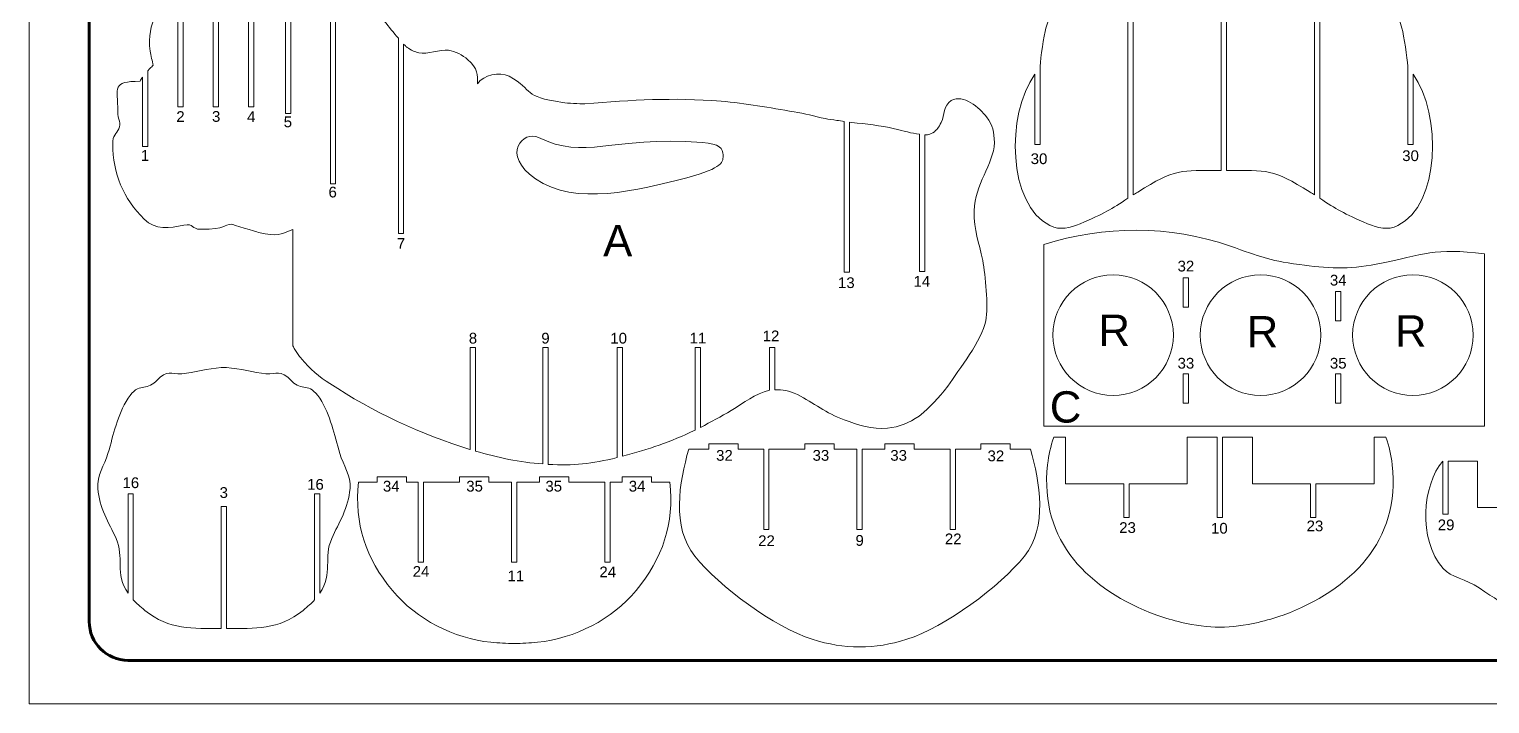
# Model space of a CAD drawing. Header units: millimetres. Extents: x -717 to 729, y -471 to 474.
# Drawn here: x -717 to 113, y -471 to -88 of the extents above; entities that cross this region are included whole.
import ezdxf
from ezdxf.lldxf.tags import DXFTag

# ---------------------------------------------------------------- set-up
doc = ezdxf.new("R2010")
doc.units = ezdxf.units.MM
doc.header["$MEASUREMENT"] = 0
doc.layers.add('Livello 1', color=7, linetype='Continuous')
doc.styles.add('0', font='arial.ttf', dxfattribs={"height": 1})
tags = doc.linetypes.add('New Line1', pattern=[0.2, 0.1, -0.1]).pattern_tags.tags
tags[6:7] = [DXFTag(74, 4), DXFTag(75, 0), DXFTag(340, '0'), DXFTag(46, 1.0), DXFTag(50, 0.0), DXFTag(44, 0.0), DXFTag(45, 0.0)]
tags[4:5] = [DXFTag(74, 4), DXFTag(75, 0), DXFTag(340, '0'), DXFTag(46, 1.0), DXFTag(50, 0.0), DXFTag(44, 0.0), DXFTag(45, 0.0)]

msp = doc.modelspace()

# ---------------------------------------------------------------- linework, layer by layer
at = {"layer": 'Livello 1', "color": 7, "lineweight": 20}
msp.add_lwpolyline([(-716.7436, -470.9808), (729.3632, -470.9808), (729.3632, 473.8992), (-716.7436, 473.8992), (-716.7436, -470.9808)], close=True, dxfattribs=at)
at = {"layer": 'Livello 1', "color": 6, "linetype": 'New Line1', "lineweight": 158}
msp.add_open_spline([(-660.6305, 446.9134), (-660.6305, 446.9134), (409.583, 446.9134), (409.583, 446.9134), (409.583, 446.9134), (421.683, 446.9134), (431.583, 437.0134), (431.583, 424.9133), (431.583, 424.9133), (431.583, 424.9133), (431.583, -424.32), (431.583, -424.32), (431.583, -424.32), (431.583, -436.4199), (421.683, -446.3199), (409.583, -446.3199), (409.583, -446.3199), (409.583, -446.3199), (-660.6305, -446.3199), (-660.6305, -446.3199), (-660.6305, -446.3199), (-672.7305, -446.3199), (-682.6305, -436.4199), (-682.6305, -424.32), (-682.6305, -424.32), (-682.6305, -424.32), (-682.6305, 424.9133), (-682.6305, 424.9133), (-682.6305, 424.9133), (-682.6305, 437.0134), (-672.7305, 446.9134), (-660.6305, 446.9134)], degree=3, knots=[0, 0, 0, 0, 0.111111111, 0.111111111, 0.111111111, 0.111111111, 0.222222222, 0.222222222, 0.222222222, 0.222222222, 0.333333333, 0.333333333, 0.333333333, 0.333333333, 0.444444444, 0.444444444, 0.444444444, 0.444444444, 0.555555556, 0.555555556, 0.555555556, 0.555555556, 0.666666667, 0.666666667, 0.666666667, 0.666666667, 0.777777778, 0.777777778, 0.777777778, 0.777777778, 1, 1, 1, 1], dxfattribs=at)
at = {"layer": 'Livello 1', "color": 5, "lineweight": 9}
for points, knots in [([(-39.3176, 1.8883), (-55.7354, 0.5217), (-79.3684, -12.8543), (-92.3177, -23.1723), (-92.3177, -23.1723), (-96.3932, -26.103), (-101.8873, -30.4217), (-105.716, -33.6705), (-105.716, -33.6705), (-122.2218, -47.6764), (-133.115, -66.4978), (-138.9184, -87.2527), (-138.9184, -87.2527), (-140.2164, -91.8951), (-141.8682, -104.0919), (-142.3178, -108.8592), (-142.3178, -108.8592), (-142.3178, -108.8592), (-142.3178, -153.4524), (-142.3178, -153.4524), (-142.3178, -153.4524), (-142.3178, -153.4524), (-145.3178, -153.4524), (-145.3178, -153.4524), (-145.3178, -153.4524), (-145.3178, -153.4524), (-145.3178, -113.5001), (-145.3178, -113.5001), (-145.3178, -113.5001), (-161.7247, -136.7076), (-160.6579, -187.7036), (-136.6826, -199.4552), (-136.6826, -199.4552), (-130.8792, -202.2997), (-125.2086, -200.7213), (-119.5064, -198.3602), (-119.5064, -198.3602), (-105.6484, -192.6221), (-101.7613, -190.0108), (-92.3177, -183.96), (-92.3177, -183.96), (-92.3177, -183.96), (-92.3177, -80.0991), (-92.3177, -80.0991), (-92.3177, -80.0991), (-92.3177, -80.0991), (-89.3177, -80.0991), (-89.3177, -80.0991), (-89.3177, -80.0991), (-89.3177, -80.0991), (-89.3177, -182.0447), (-89.3177, -182.0447), (-89.3177, -182.0447), (-88.5108, -181.5321), (-87.6643, -180.9966), (-86.77, -180.4346), (-86.77, -180.4346), (-65.3073, -166.9465), (-62.6869, -168.1522), (-39.3176, -168.0878), (-39.3176, -168.0878), (-39.3176, -168.0878), (-39.3176, -82.8462), (-39.3176, -82.8462), (-39.3176, -82.8462), (-39.3176, -82.8462), (-36.3176, -82.8462), (-36.3176, -82.8462), (-36.3176, -82.8462), (-36.3176, -82.8462), (-36.3176, -168.0878), (-36.3176, -168.0878), (-36.3176, -168.0878), (-12.9483, -168.1522), (-10.3279, -166.9465), (11.1348, -180.4346), (11.1348, -180.4346), (12.0291, -180.9966), (12.8756, -181.5321), (13.6825, -182.0447), (13.6825, -182.0447), (13.6825, -182.0447), (13.6825, -80.0991), (13.6825, -80.0991), (13.6825, -80.0991), (13.6825, -80.0991), (16.6825, -80.0991), (16.6825, -80.0991), (16.6825, -80.0991), (16.6825, -80.0991), (16.6825, -183.96), (16.6825, -183.96), (16.6825, -183.96), (26.1261, -190.0108), (30.0132, -192.6221), (43.8712, -198.3602), (43.8712, -198.3602), (49.5734, -200.7213), (55.244, -202.2997), (61.0474, -199.4552), (61.0474, -199.4552), (85.0227, -187.7036), (86.0895, -136.7076), (69.6826, -113.5001), (69.6826, -113.5001), (69.6826, -113.5001), (69.6826, -153.4524), (69.6826, -153.4524), (69.6826, -153.4524), (69.6826, -153.4524), (66.6826, -153.4524), (66.6826, -153.4524), (66.6826, -153.4524), (66.6826, -153.4524), (66.6826, -108.8592), (66.6826, -108.8592), (66.6826, -108.8592), (66.233, -104.0919), (64.5812, -91.8951), (63.2832, -87.2527), (63.2832, -87.2527), (57.4798, -66.4978), (46.5866, -47.6764), (30.0808, -33.6705), (30.0808, -33.6705), (26.2521, -30.4217), (20.758, -26.103), (16.6825, -23.1723), (16.6825, -23.1723), (3.7332, -12.8543), (-19.8998, 0.5217), (-36.3176, 1.8883), (-36.3176, 1.8883), (-36.3176, 1.8883), (-39.3176, 1.8883), (-39.3176, 1.8883)], [0, 0, 0, 0, 0.028571429, 0.028571429, 0.028571429, 0.028571429, 0.057142857, 0.057142857, 0.057142857, 0.057142857, 0.085714286, 0.085714286, 0.085714286, 0.085714286, 0.114285714, 0.114285714, 0.114285714, 0.114285714, 0.142857143, 0.142857143, 0.142857143, 0.142857143, 0.171428571, 0.171428571, 0.171428571, 0.171428571, 0.2, 0.2, 0.2, 0.2, 0.228571429, 0.228571429, 0.228571429, 0.228571429, 0.257142857, 0.257142857, 0.257142857, 0.257142857, 0.285714286, 0.285714286, 0.285714286, 0.285714286, 0.314285714, 0.314285714, 0.314285714, 0.314285714, 0.342857143, 0.342857143, 0.342857143, 0.342857143, 0.371428571, 0.371428571, 0.371428571, 0.371428571, 0.4, 0.4, 0.4, 0.4, 0.428571429, 0.428571429, 0.428571429, 0.428571429, 0.457142857, 0.457142857, 0.457142857, 0.457142857, 0.485714286, 0.485714286, 0.485714286, 0.485714286, 0.514285714, 0.514285714, 0.514285714, 0.514285714, 0.542857143, 0.542857143, 0.542857143, 0.542857143, 0.571428571, 0.571428571, 0.571428571, 0.571428571, 0.6, 0.6, 0.6, 0.6, 0.628571429, 0.628571429, 0.628571429, 0.628571429, 0.657142857, 0.657142857, 0.657142857, 0.657142857, 0.685714286, 0.685714286, 0.685714286, 0.685714286, 0.714285714, 0.714285714, 0.714285714, 0.714285714, 0.742857143, 0.742857143, 0.742857143, 0.742857143, 0.771428571, 0.771428571, 0.771428571, 0.771428571, 0.8, 0.8, 0.8, 0.8, 0.828571429, 0.828571429, 0.828571429, 0.828571429, 0.857142857, 0.857142857, 0.857142857, 0.857142857, 0.885714286, 0.885714286, 0.885714286, 0.885714286, 0.914285714, 0.914285714, 0.914285714, 0.914285714, 0.942857143, 0.942857143, 0.942857143, 0.942857143, 1, 1, 1, 1]), ([(-566.8634, -201.6984), (-566.8634, -201.6984), (-566.8633, -267.6725), (-566.8633, -267.6725), (-566.8633, -267.6725), (-566.5283, -269.1387), (-562.9958, -273.9035), (-561.8702, -275.2379), (-561.8702, -275.2379), (-557.5518, -280.3569), (-551.6654, -285.6662), (-545.8633, -289.1037), (-545.8633, -289.1037), (-521.9672, -304.9649), (-493.6661, -318.1707), (-466.2786, -326.5708), (-466.2786, -326.5708), (-466.2786, -326.5708), (-466.1789, -326.6003), (-466.1789, -326.6003), (-466.1789, -326.6003), (-466.1789, -326.6003), (-466.1789, -268.675), (-466.1789, -268.675), (-466.1789, -268.675), (-466.1789, -268.675), (-463.1789, -268.675), (-463.1789, -268.675), (-463.1789, -268.675), (-463.1789, -268.675), (-463.1789, -327.4786), (-463.1789, -327.4786), (-463.1789, -327.4786), (-450.5698, -331.116), (-438.0109, -334.0166), (-424.7971, -334.7949), (-424.7971, -334.7949), (-424.7971, -334.7949), (-424.7971, -268.675), (-424.7971, -268.675), (-424.7971, -268.675), (-424.7971, -268.675), (-421.7971, -268.675), (-421.7971, -268.675), (-421.7971, -268.675), (-421.7971, -268.675), (-421.7971, -335.0203), (-421.7971, -335.0203), (-421.7971, -335.0203), (-407.4482, -335.9719), (-397.2452, -334.7289), (-382.5696, -331.163), (-382.5696, -331.163), (-382.5696, -331.163), (-382.5696, -268.6751), (-382.5696, -268.6751), (-382.5696, -268.6751), (-382.5696, -268.6751), (-379.5696, -268.6751), (-379.5696, -268.6751), (-379.5696, -268.6751), (-379.5696, -268.6751), (-379.5696, -330.3617), (-379.5696, -330.3617), (-379.5696, -330.3617), (-364.7365, -326.3624), (-352.6035, -322.4846), (-338.2132, -315.5634), (-338.2132, -315.5634), (-338.2132, -315.5634), (-338.2132, -268.6751), (-338.2132, -268.6751), (-338.2132, -268.6751), (-338.2132, -268.6751), (-335.2132, -268.6751), (-335.2132, -268.6751), (-335.2132, -268.6751), (-335.2132, -268.6751), (-335.2132, -314.0191), (-335.2132, -314.0191), (-335.2132, -314.0191), (-329.2668, -310.9518), (-323.7273, -308.0293), (-317.7926, -304.3756), (-317.7926, -304.3756), (-310.3947, -299.821), (-304.5172, -295.2627), (-296.0197, -292.8542), (-296.0197, -292.8542), (-296.0197, -292.8542), (-296.0197, -268.6753), (-296.0197, -268.6753), (-296.0197, -268.6753), (-296.0197, -268.6753), (-293.0197, -268.6753), (-293.0197, -268.6753), (-293.0197, -268.6753), (-293.0197, -268.6753), (-293.0197, -292.7176), (-293.0197, -292.7176), (-293.0197, -292.7176), (-288.4615, -292.5992), (-285.0402, -293.0638), (-280.1994, -295.4449), (-280.1994, -295.4449), (-270.8529, -300.0424), (-263.8743, -306.049), (-253.6647, -309.6591), (-253.6647, -309.6591), (-245.9298, -312.6207), (-237.4458, -315.2936), (-229.0779, -314.487), (-229.0779, -314.487), (-221.883, -313.7934), (-216.8917, -311.5375), (-211.083, -307.6565), (-211.083, -307.6565), (-203.9383, -301.7676), (-200.5361, -298.0441), (-194.7351, -290.6401), (-194.7351, -290.6401), (-188.3317, -281.1594), (-175.1537, -264.4542), (-173.1985, -253.5405), (-173.1985, -253.5405), (-171.6303, -244.7865), (-173.2554, -227.895), (-174.8985, -219.3296), (-174.8985, -219.3296), (-177.016, -208.2912), (-179.8559, -202.6988), (-179.7334, -191.0252), (-179.7334, -191.0252), (-179.5758, -176.006), (-168.6615, -165.0164), (-168.2299, -152.2786), (-168.2299, -152.2786), (-168.4031, -146.1915), (-168.9624, -142.7292), (-172.7463, -137.739), (-172.7463, -137.739), (-176.6098, -132.6435), (-185.8356, -124.4287), (-192.7153, -128.4921), (-192.7153, -128.4921), (-197.3698, -131.2413), (-196.4456, -136.5723), (-198.4565, -140.8201), (-198.4565, -140.8201), (-199.8821, -143.8314), (-200.7737, -144.8085), (-203.2057, -146.8601), (-203.2057, -146.8601), (-204.6633, -147.4057), (-205.4442, -147.6983), (-206.2365, -147.8597), (-206.2365, -147.8597), (-206.7623, -147.8603), (-207.2751, -147.8507), (-207.7772, -147.832), (-207.7772, -147.832), (-207.7772, -147.832), (-207.7772, -225.4709), (-207.7772, -225.4709), (-207.7772, -225.4709), (-207.7772, -225.4709), (-210.7772, -225.4709), (-210.7772, -225.4709), (-210.7772, -225.4709), (-210.7772, -225.4709), (-210.7772, -147.6046), (-210.7772, -147.6046), (-210.7772, -147.6046), (-215.6291, -147.0488), (-219.6919, -145.6793), (-225.0027, -144.4564), (-225.0027, -144.4564), (-233.2618, -142.5546), (-241.1574, -141.8087), (-249.2159, -140.8476), (-249.2159, -140.8476), (-249.2159, -140.8476), (-250.5575, -140.6797), (-250.5575, -140.6797), (-250.5575, -140.6797), (-250.5575, -140.6797), (-250.5575, -225.9329), (-250.5575, -225.9329), (-250.5575, -225.9329), (-250.5575, -225.9329), (-253.5575, -225.9329), (-253.5575, -225.9329), (-253.5575, -225.9329), (-253.5575, -225.9329), (-253.5575, -140.2968), (-253.5575, -140.2968), (-253.5575, -140.2968), (-254.9963, -140.1076), (-256.4337, -139.9075), (-257.8706, -139.6834), (-257.8706, -139.6834), (-260.0662, -139.3408), (-262.2934, -139.0798), (-264.4758, -138.6719), (-264.4758, -138.6719), (-270.3163, -137.3266), (-276.2243, -135.8696), (-282.1202, -134.8281), (-282.1202, -134.8281), (-295.8806, -132.5618), (-309.6939, -129.9694), (-323.5988, -128.8282), (-323.5988, -128.8282), (-351.2628, -126.5577), (-373.9258, -128.2568), (-400.9161, -130.2186), (-400.9161, -130.2186), (-404.3892, -130.3064), (-410.287, -130.0269), (-413.7704, -129.5025), (-413.7704, -129.5025), (-436.76, -126.0417), (-429.3592, -123.0771), (-443.9875, -114.5046), (-443.9875, -114.5046), (-449.5267, -112.1311), (-458.5353, -113.7927), (-461.9264, -118.9032), (-461.9264, -118.9032), (-461.8937, -113.9581), (-461.7243, -110.185), (-467.5987, -105.1174), (-467.5987, -105.1174), (-470.37, -102.7266), (-474.6957, -100.334), (-478.4278, -99.9213), (-478.4278, -99.9213), (-483.482, -99.3624), (-490.394, -102.396), (-495.3974, -101.3552), (-495.3974, -101.3552), (-496.5075, -100.9868), (-497.6175, -100.6183), (-498.7276, -100.2499), (-498.7276, -100.2499), (-499.8077, -99.5899), (-500.8879, -98.93), (-501.968, -98.27), (-501.968, -98.27), (-502.1858, -98.1093), (-502.4075, -97.9349), (-502.6323, -97.7503), (-502.6323, -97.7503), (-503.0781, -97.3026), (-503.5193, -96.8468), (-503.9566, -96.3845), (-503.9566, -96.3845), (-503.9566, -96.3845), (-503.9566, -203.8483), (-503.9566, -203.8483), (-503.9566, -203.8483), (-503.9566, -203.8483), (-506.9566, -203.8483), (-506.9566, -203.8483), (-506.9566, -203.8483), (-506.9566, -203.8483), (-506.9566, -93.0561), (-506.9566, -93.0561), (-506.9566, -93.0561), (-512.4354, -86.7229), (-517.4551, -79.7119), (-523.205, -74.5849), (-523.205, -74.5849), (-527.7708, -70.5136), (-532.8221, -67.0253), (-538.0464, -63.8689), (-538.0464, -63.8689), (-539.0963, -63.2346), (-540.154, -62.6136), (-541.2145, -61.9973), (-541.2145, -61.9973), (-541.6811, -61.7266), (-542.1484, -61.4566), (-542.6158, -61.1866), (-542.6158, -61.1866), (-542.6158, -61.1866), (-542.6158, -175.7634), (-542.6158, -175.7634), (-542.6158, -175.7634), (-542.6158, -175.7634), (-545.6158, -175.7634), (-545.6158, -175.7634), (-545.6158, -175.7634), (-545.6158, -175.7634), (-545.6158, -59.4452), (-545.6158, -59.4452), (-545.6158, -59.4452), (-546.6983, -58.8105), (-547.7761, -58.1681), (-548.843, -57.5096), (-548.843, -57.5096), (-557.7951, -51.9838), (-560.815, -49.0906), (-566.8634, -48.8109), (-566.8634, -48.8109), (-567.2965, -48.767), (-567.7271, -48.7248), (-568.1557, -48.6844), (-568.1557, -48.6844), (-568.1557, -48.6844), (-568.1557, -135.7243), (-568.1557, -135.7243), (-568.1557, -135.7243), (-568.1557, -135.7243), (-571.1557, -135.7243), (-571.1557, -135.7243), (-571.1557, -135.7243), (-571.1557, -135.7243), (-571.1557, -48.4292), (-571.1557, -48.4292), (-571.1557, -48.4292), (-577.1818, -47.9777), (-582.9079, -47.9442), (-589.1723, -48.6448), (-589.1723, -48.6448), (-589.1723, -48.6448), (-589.1723, -132.0295), (-589.1723, -132.0295), (-589.1723, -132.0295), (-589.1723, -132.0295), (-592.1723, -132.0295), (-592.1723, -132.0295), (-592.1723, -132.0295), (-592.1723, -132.0295), (-592.1723, -49.0606), (-592.1723, -49.0606), (-592.1723, -49.0606), (-598.153, -50.031), (-603.5577, -51.2625), (-609.2486, -53.1925), (-609.2486, -53.1925), (-609.2486, -53.1925), (-609.2486, -132.0295), (-609.2486, -132.0295), (-609.2486, -132.0295), (-609.2486, -132.0295), (-612.2486, -132.0295), (-612.2486, -132.0295), (-612.2486, -132.0295), (-612.2486, -132.0295), (-612.2486, -54.2674), (-612.2486, -54.2674), (-612.2486, -54.2674), (-617.2515, -56.2315), (-624.648, -58.6791), (-629.3249, -61.6899), (-629.3249, -61.6899), (-629.3249, -61.6899), (-629.3249, -132.0295), (-629.3249, -132.0295), (-629.3249, -132.0295), (-629.3249, -132.0295), (-632.3249, -132.0295), (-632.3249, -132.0295), (-632.3249, -132.0295), (-632.3249, -132.0295), (-632.3249, -64.3036), (-632.3249, -64.3036), (-632.3249, -64.3036), (-642.5827, -75.5203), (-650.0497, -83.4663), (-648.0657, -100.3721), (-648.0657, -100.3721), (-647.5623, -102.8937), (-646.7779, -106.1304), (-646.2516, -108.3901), (-646.2516, -108.3901), (-646.5016, -108.7634), (-647.7463, -109.72), (-648.0657, -110.0973), (-648.0657, -110.0973), (-648.4513, -110.5368), (-648.9118, -111.0305), (-649.4012, -111.5598), (-649.4012, -111.5598), (-649.4012, -111.5598), (-649.4012, -154.5295), (-649.4012, -154.5295), (-649.4012, -154.5295), (-649.4012, -154.5295), (-652.4012, -154.5295), (-652.4012, -154.5295), (-652.4012, -154.5295), (-652.4012, -154.5295), (-652.4012, -115.1309), (-652.4012, -115.1309), (-652.4012, -115.1309), (-652.9674, -115.9479), (-653.4107, -116.7594), (-653.6132, -117.5177), (-653.6132, -117.5177), (-670.1097, -117.5177), (-666.4316, -120.8818), (-666.4316, -134.609), (-666.4316, -134.609), (-666.4316, -139.2672), (-664.134, -141.3474), (-665.7915, -144.4456), (-665.7915, -144.4456), (-667.4051, -147.4618), (-669.2801, -148.0768), (-669.2801, -153.1244), (-669.2801, -153.1244), (-669.2801, -169.7551), (-663.2472, -184.2222), (-651.4118, -195.7874), (-651.4118, -195.7874), (-644.9584, -202.094), (-636.8976, -201.0959), (-628.8033, -199.2038), (-628.8033, -199.2038), (-623.3134, -197.9208), (-624.4008, -201.5494), (-619.4309, -201.5494), (-619.4309, -201.5494), (-604.0602, -201.5494), (-606.6485, -198.7009), (-601.6274, -198.7009), (-601.6274, -198.7009), (-601.5982, -198.7009), (-587.7293, -202.9974), (-586.3498, -203.363), (-586.3498, -203.363), (-575.2338, -205.8989), (-574.5522, -204.4403), (-566.8634, -201.6984)], [0, 0, 0, 0, 0.009090909, 0.009090909, 0.009090909, 0.009090909, 0.018181818, 0.018181818, 0.018181818, 0.018181818, 0.027272727, 0.027272727, 0.027272727, 0.027272727, 0.036363636, 0.036363636, 0.036363636, 0.036363636, 0.045454545, 0.045454545, 0.045454545, 0.045454545, 0.054545455, 0.054545455, 0.054545455, 0.054545455, 0.063636364, 0.063636364, 0.063636364, 0.063636364, 0.072727273, 0.072727273, 0.072727273, 0.072727273, 0.081818182, 0.081818182, 0.081818182, 0.081818182, 0.090909091, 0.090909091, 0.090909091, 0.090909091, 0.1, 0.1, 0.1, 0.1, 0.109090909, 0.109090909, 0.109090909, 0.109090909, 0.118181818, 0.118181818, 0.118181818, 0.118181818, 0.127272727, 0.127272727, 0.127272727, 0.127272727, 0.136363636, 0.136363636, 0.136363636, 0.136363636, 0.145454545, 0.145454545, 0.145454545, 0.145454545, 0.154545455, 0.154545455, 0.154545455, 0.154545455, 0.163636364, 0.163636364, 0.163636364, 0.163636364, 0.172727273, 0.172727273, 0.172727273, 0.172727273, 0.181818182, 0.181818182, 0.181818182, 0.181818182, 0.190909091, 0.190909091, 0.190909091, 0.190909091, 0.2, 0.2, 0.2, 0.2, 0.209090909, 0.209090909, 0.209090909, 0.209090909, 0.218181818, 0.218181818, 0.218181818, 0.218181818, 0.227272727, 0.227272727, 0.227272727, 0.227272727, 0.236363636, 0.236363636, 0.236363636, 0.236363636, 0.245454545, 0.245454545, 0.245454545, 0.245454545, 0.254545455, 0.254545455, 0.254545455, 0.254545455, 0.263636364, 0.263636364, 0.263636364, 0.263636364, 0.272727273, 0.272727273, 0.272727273, 0.272727273, 0.281818182, 0.281818182, 0.281818182, 0.281818182, 0.290909091, 0.290909091, 0.290909091, 0.290909091, 0.3, 0.3, 0.3, 0.3, 0.309090909, 0.309090909, 0.309090909, 0.309090909, 0.318181818, 0.318181818, 0.318181818, 0.318181818, 0.327272727, 0.327272727, 0.327272727, 0.327272727, 0.336363636, 0.336363636, 0.336363636, 0.336363636, 0.345454545, 0.345454545, 0.345454545, 0.345454545, 0.354545455, 0.354545455, 0.354545455, 0.354545455, 0.363636364, 0.363636364, 0.363636364, 0.363636364, 0.372727273, 0.372727273, 0.372727273, 0.372727273, 0.381818182, 0.381818182, 0.381818182, 0.381818182, 0.390909091, 0.390909091, 0.390909091, 0.390909091, 0.4, 0.4, 0.4, 0.4, 0.409090909, 0.409090909, 0.409090909, 0.409090909, 0.418181818, 0.418181818, 0.418181818, 0.418181818, 0.427272727, 0.427272727, 0.427272727, 0.427272727, 0.436363636, 0.436363636, 0.436363636, 0.436363636, 0.445454545, 0.445454545, 0.445454545, 0.445454545, 0.454545455, 0.454545455, 0.454545455, 0.454545455, 0.463636364, 0.463636364, 0.463636364, 0.463636364, 0.472727273, 0.472727273, 0.472727273, 0.472727273, 0.481818182, 0.481818182, 0.481818182, 0.481818182, 0.490909091, 0.490909091, 0.490909091, 0.490909091, 0.5, 0.5, 0.5, 0.5, 0.509090909, 0.509090909, 0.509090909, 0.509090909, 0.518181818, 0.518181818, 0.518181818, 0.518181818, 0.527272727, 0.527272727, 0.527272727, 0.527272727, 0.536363636, 0.536363636, 0.536363636, 0.536363636, 0.545454545, 0.545454545, 0.545454545, 0.545454545, 0.554545455, 0.554545455, 0.554545455, 0.554545455, 0.563636364, 0.563636364, 0.563636364, 0.563636364, 0.572727273, 0.572727273, 0.572727273, 0.572727273, 0.581818182, 0.581818182, 0.581818182, 0.581818182, 0.590909091, 0.590909091, 0.590909091, 0.590909091, 0.6, 0.6, 0.6, 0.6, 0.609090909, 0.609090909, 0.609090909, 0.609090909, 0.618181818, 0.618181818, 0.618181818, 0.618181818, 0.627272727, 0.627272727, 0.627272727, 0.627272727, 0.636363636, 0.636363636, 0.636363636, 0.636363636, 0.645454545, 0.645454545, 0.645454545, 0.645454545, 0.654545455, 0.654545455, 0.654545455, 0.654545455, 0.663636364, 0.663636364, 0.663636364, 0.663636364, 0.672727273, 0.672727273, 0.672727273, 0.672727273, 0.681818182, 0.681818182, 0.681818182, 0.681818182, 0.690909091, 0.690909091, 0.690909091, 0.690909091, 0.7, 0.7, 0.7, 0.7, 0.709090909, 0.709090909, 0.709090909, 0.709090909, 0.718181818, 0.718181818, 0.718181818, 0.718181818, 0.727272727, 0.727272727, 0.727272727, 0.727272727, 0.736363636, 0.736363636, 0.736363636, 0.736363636, 0.745454545, 0.745454545, 0.745454545, 0.745454545, 0.754545455, 0.754545455, 0.754545455, 0.754545455, 0.763636364, 0.763636364, 0.763636364, 0.763636364, 0.772727273, 0.772727273, 0.772727273, 0.772727273, 0.781818182, 0.781818182, 0.781818182, 0.781818182, 0.790909091, 0.790909091, 0.790909091, 0.790909091, 0.8, 0.8, 0.8, 0.8, 0.809090909, 0.809090909, 0.809090909, 0.809090909, 0.818181818, 0.818181818, 0.818181818, 0.818181818, 0.827272727, 0.827272727, 0.827272727, 0.827272727, 0.836363636, 0.836363636, 0.836363636, 0.836363636, 0.845454545, 0.845454545, 0.845454545, 0.845454545, 0.854545455, 0.854545455, 0.854545455, 0.854545455, 0.863636364, 0.863636364, 0.863636364, 0.863636364, 0.872727273, 0.872727273, 0.872727273, 0.872727273, 0.881818182, 0.881818182, 0.881818182, 0.881818182, 0.890909091, 0.890909091, 0.890909091, 0.890909091, 0.9, 0.9, 0.9, 0.9, 0.909090909, 0.909090909, 0.909090909, 0.909090909, 0.918181818, 0.918181818, 0.918181818, 0.918181818, 0.927272727, 0.927272727, 0.927272727, 0.927272727, 0.936363636, 0.936363636, 0.936363636, 0.936363636, 0.945454545, 0.945454545, 0.945454545, 0.945454545, 0.954545455, 0.954545455, 0.954545455, 0.954545455, 0.963636364, 0.963636364, 0.963636364, 0.963636364, 0.972727273, 0.972727273, 0.972727273, 0.972727273, 0.981818182, 0.981818182, 0.981818182, 0.981818182, 1, 1, 1, 1]), ([(-427.2598, -149.3804), (-400.5239, -162.6628), (-387.6223, -148.4171), (-334.121, -152.2163), (-334.121, -152.2163), (-324.3643, -152.9091), (-322.4163, -155.911), (-322.3926, -159.3319), (-322.3926, -159.3319), (-322.3683, -162.8374), (-322.0087, -166.8296), (-342.956, -172.2403), (-342.956, -172.2403), (-371.3232, -179.5675), (-406.4974, -188.4992), (-428.9411, -172.9541), (-428.9411, -172.9541), (-449.1347, -158.9675), (-435.8212, -145.1272), (-427.2598, -149.3804)], [0, 0, 0, 0, 0.166666667, 0.166666667, 0.166666667, 0.166666667, 0.333333333, 0.333333333, 0.333333333, 0.333333333, 0.5, 0.5, 0.5, 0.5, 0.666666667, 0.666666667, 0.666666667, 0.666666667, 1, 1, 1, 1]), ([(110.2629, -313.257), (26.7971, -313.257), (-56.6683, -313.257), (-140.1342, -313.257), (-140.1342, -313.257), (-140.1342, -261.749), (-140.1342, -210.2406), (-140.1342, -210.2406), (-140.1342, -210.2406), (-106.2188, -199.1715), (-68.3527, -199.3211), (-34.5887, -210.943), (-34.5887, -210.943), (-15.9768, -217.3498), (-14.1032, -218.8568), (5.0614, -221.6127), (5.0614, -221.6127), (20.3332, -223.8088), (33.4449, -224.4293), (48.6319, -221.4043), (48.6319, -221.4043), (76.917, -215.77), (81.2854, -211.8419), (110.2629, -215.4684), (110.2629, -215.4684), (110.2629, -215.4684), (110.2629, -264.3627), (110.2629, -313.257)], [0, 0, 0, 0, 0.125, 0.125, 0.125, 0.125, 0.25, 0.25, 0.25, 0.25, 0.375, 0.375, 0.375, 0.375, 0.5, 0.5, 0.5, 0.5, 0.625, 0.625, 0.625, 0.625, 0.75, 0.75, 0.75, 0.75, 1, 1, 1, 1]), ([(-100.7786, -227.393), (-81.9145, -227.393), (-66.5285, -242.7787), (-66.5285, -261.6432), (-66.5285, -261.6432), (-66.5285, -280.5072), (-81.9145, -295.8933), (-100.7786, -295.8933), (-100.7786, -295.8933), (-119.6431, -295.8933), (-135.0288, -280.5072), (-135.0288, -261.6432), (-135.0288, -261.6432), (-135.0288, -242.7787), (-119.6431, -227.393), (-100.7786, -227.393)], [0, 0, 0, 0, 0.2, 0.2, 0.2, 0.2, 0.4, 0.4, 0.4, 0.4, 0.6, 0.6, 0.6, 0.6, 1, 1, 1, 1]), ([(-57.9768, -245.8108), (-58.9766, -245.8108), (-59.9767, -245.8108), (-60.9768, -245.8108), (-60.9768, -245.8108), (-60.9768, -240.2563), (-60.9768, -234.7015), (-60.9768, -229.1467), (-60.9768, -229.1467), (-59.9767, -229.1467), (-58.9766, -229.1467), (-57.9768, -229.1467), (-57.9768, -229.1467), (-57.9768, -234.7015), (-57.9768, -240.2563), (-57.9768, -245.8108)], [0, 0, 0, 0, 0.2, 0.2, 0.2, 0.2, 0.4, 0.4, 0.4, 0.4, 0.6, 0.6, 0.6, 0.6, 1, 1, 1, 1]), ([(-16.9978, -227.393), (1.8663, -227.393), (17.2524, -242.7787), (17.2524, -261.6432), (17.2524, -261.6432), (17.2524, -280.5072), (1.8663, -295.8933), (-16.9978, -295.8933), (-16.9978, -295.8933), (-35.8622, -295.8933), (-51.2479, -280.5072), (-51.2479, -261.6432), (-51.2479, -261.6432), (-51.2479, -242.7787), (-35.8622, -227.393), (-16.9978, -227.393)], [0, 0, 0, 0, 0.2, 0.2, 0.2, 0.2, 0.4, 0.4, 0.4, 0.4, 0.6, 0.6, 0.6, 0.6, 1, 1, 1, 1]), ([(69.5898, -227.393), (88.4538, -227.393), (103.8399, -242.7787), (103.8399, -261.6432), (103.8399, -261.6432), (103.8399, -280.5072), (88.4538, -295.8933), (69.5898, -295.8933), (69.5898, -295.8933), (50.7253, -295.8933), (35.3396, -280.5072), (35.3396, -261.6432), (35.3396, -261.6432), (35.3396, -242.7787), (50.7253, -227.393), (69.5898, -227.393)], [0, 0, 0, 0, 0.2, 0.2, 0.2, 0.2, 0.4, 0.4, 0.4, 0.4, 0.6, 0.6, 0.6, 0.6, 1, 1, 1, 1]), ([(28.6125, -253.4732), (27.6124, -253.4732), (26.6123, -253.4732), (25.6125, -253.4732), (25.6125, -253.4732), (25.6125, -247.9183), (25.6125, -242.3638), (25.6125, -236.809), (25.6125, -236.809), (26.6123, -236.809), (27.6124, -236.809), (28.6125, -236.809), (28.6125, -236.809), (28.6125, -242.3638), (28.6125, -247.9183), (28.6125, -253.4732)], [0, 0, 0, 0, 0.2, 0.2, 0.2, 0.2, 0.4, 0.4, 0.4, 0.4, 0.6, 0.6, 0.6, 0.6, 1, 1, 1, 1]), ([(-607.6018, -428.1686), (-623.9196, -428.1281), (-637.0105, -429.3305), (-651.0551, -417.9274), (-651.0551, -417.9274), (-653.7141, -415.8511), (-655.8626, -413.868), (-657.6019, -411.9597), (-657.6019, -411.9597), (-657.6019, -411.9597), (-657.6019, -351.7491), (-657.6019, -351.7491), (-657.6019, -351.7491), (-657.6019, -351.7491), (-660.6019, -351.7491), (-660.6019, -351.7491), (-660.6019, -351.7491), (-660.6019, -351.7491), (-660.6019, -408.1763), (-660.6019, -408.1763), (-660.6019, -408.1763), (-668.2665, -396.8486), (-662.5386, -387.9732), (-667.3742, -377.1981), (-667.3742, -377.1981), (-671.4823, -368.0443), (-676.927, -359.7499), (-677.777, -348.7465), (-677.777, -348.7465), (-678.347, -341.3679), (-674.0027, -335.5694), (-671.9808, -328.7949), (-671.9808, -328.7949), (-668.752, -317.9772), (-666.7888, -307.4102), (-660.6019, -297.4669), (-660.6019, -297.4669), (-654.334, -288.0296), (-650.3851, -293.6579), (-644.8237, -287.8935), (-644.8237, -287.8935), (-637.6175, -280.424), (-636.5902, -284.1993), (-630.0137, -283.5594), (-630.0137, -283.5594), (-623.0714, -282.884), (-615.2781, -280.4559), (-607.6018, -280.0992), (-607.6018, -280.0992), (-607.6018, -280.0992), (-604.6018, -280.0992), (-604.6018, -280.0992), (-604.6018, -280.0992), (-596.9255, -280.4559), (-589.1321, -282.884), (-582.1899, -283.5594), (-582.1899, -283.5594), (-575.6134, -284.1992), (-574.5862, -280.424), (-567.3799, -287.8935), (-567.3799, -287.8935), (-561.8186, -293.658), (-557.8696, -288.0296), (-551.6017, -297.4669), (-551.6017, -297.4669), (-545.4148, -307.4102), (-543.4515, -317.9772), (-540.2228, -328.7949), (-540.2228, -328.7949), (-538.2009, -335.5693), (-533.8566, -341.3679), (-534.4266, -348.7465), (-534.4266, -348.7465), (-535.2766, -359.7499), (-540.7213, -368.0443), (-544.8294, -377.1981), (-544.8294, -377.1981), (-549.6651, -387.9732), (-543.9374, -396.8487), (-551.6017, -408.1763), (-551.6017, -408.1763), (-551.6017, -408.1763), (-551.6017, -351.7491), (-551.6017, -351.7491), (-551.6017, -351.7491), (-551.6017, -351.7491), (-554.6017, -351.7491), (-554.6017, -351.7491), (-554.6017, -351.7491), (-554.6017, -351.7491), (-554.6017, -411.9597), (-554.6017, -411.9597), (-554.6017, -411.9597), (-556.3399, -413.8678), (-558.4895, -415.8511), (-561.1485, -417.9274), (-561.1485, -417.9274), (-575.1931, -429.3305), (-588.284, -428.1281), (-604.6018, -428.1686), (-604.6018, -428.1686), (-604.6018, -428.1686), (-604.6018, -358.9362), (-604.6018, -358.9362), (-604.6018, -358.9362), (-604.6018, -358.9362), (-607.6018, -358.9362), (-607.6018, -358.9362), (-607.6018, -358.9362), (-607.6018, -358.9362), (-607.6018, -428.1686), (-607.6018, -428.1686)], [0, 0, 0, 0, 0.034482759, 0.034482759, 0.034482759, 0.034482759, 0.068965517, 0.068965517, 0.068965517, 0.068965517, 0.103448276, 0.103448276, 0.103448276, 0.103448276, 0.137931034, 0.137931034, 0.137931034, 0.137931034, 0.172413793, 0.172413793, 0.172413793, 0.172413793, 0.206896552, 0.206896552, 0.206896552, 0.206896552, 0.24137931, 0.24137931, 0.24137931, 0.24137931, 0.275862069, 0.275862069, 0.275862069, 0.275862069, 0.310344828, 0.310344828, 0.310344828, 0.310344828, 0.344827586, 0.344827586, 0.344827586, 0.344827586, 0.379310345, 0.379310345, 0.379310345, 0.379310345, 0.413793103, 0.413793103, 0.413793103, 0.413793103, 0.448275862, 0.448275862, 0.448275862, 0.448275862, 0.482758621, 0.482758621, 0.482758621, 0.482758621, 0.517241379, 0.517241379, 0.517241379, 0.517241379, 0.551724138, 0.551724138, 0.551724138, 0.551724138, 0.586206897, 0.586206897, 0.586206897, 0.586206897, 0.620689655, 0.620689655, 0.620689655, 0.620689655, 0.655172414, 0.655172414, 0.655172414, 0.655172414, 0.689655172, 0.689655172, 0.689655172, 0.689655172, 0.724137931, 0.724137931, 0.724137931, 0.724137931, 0.75862069, 0.75862069, 0.75862069, 0.75862069, 0.793103448, 0.793103448, 0.793103448, 0.793103448, 0.827586207, 0.827586207, 0.827586207, 0.827586207, 0.862068966, 0.862068966, 0.862068966, 0.862068966, 0.896551724, 0.896551724, 0.896551724, 0.896551724, 0.931034483, 0.931034483, 0.931034483, 0.931034483, 1, 1, 1, 1]), ([(-57.9768, -300.3658), (-58.9766, -300.3658), (-59.9767, -300.3658), (-60.9768, -300.3658), (-60.9768, -300.3658), (-60.9768, -294.811), (-60.9768, -289.2565), (-60.9768, -283.7016), (-60.9768, -283.7016), (-59.9767, -283.7016), (-58.9766, -283.7016), (-57.9768, -283.7016), (-57.9768, -283.7016), (-57.9768, -289.2565), (-57.9768, -294.811), (-57.9768, -300.3658)], [0, 0, 0, 0, 0.2, 0.2, 0.2, 0.2, 0.4, 0.4, 0.4, 0.4, 0.6, 0.6, 0.6, 0.6, 1, 1, 1, 1]), ([(28.6125, -300.3658), (27.6124, -300.3658), (26.6123, -300.3658), (25.6125, -300.3658), (25.6125, -300.3658), (25.6125, -294.811), (25.6125, -289.2565), (25.6125, -283.7016), (25.6125, -283.7016), (26.6123, -283.7016), (27.6124, -283.7016), (28.6125, -283.7016), (28.6125, -283.7016), (28.6125, -289.2565), (28.6125, -294.811), (28.6125, -300.3658)], [0, 0, 0, 0, 0.2, 0.2, 0.2, 0.2, 0.4, 0.4, 0.4, 0.4, 0.6, 0.6, 0.6, 0.6, 1, 1, 1, 1]), ([(-330.4661, -326.4587), (-330.4661, -326.4587), (-341.9646, -326.4587), (-341.9646, -326.4587), (-341.9646, -326.4587), (-347.2329, -345.3404), (-351.9145, -370.505), (-338.4985, -387.2099), (-338.4985, -387.2099), (-324.7815, -404.2897), (-293.1884, -427.661), (-271.7096, -434.389), (-271.7096, -434.389), (-262.0297, -437.4211), (-254.264, -438.5276), (-244.8558, -438.6946), (-244.8558, -438.6946), (-235.4476, -438.5276), (-227.6819, -437.4211), (-218.002, -434.389), (-218.002, -434.389), (-196.5232, -427.661), (-164.9301, -404.2897), (-151.2131, -387.2099), (-151.2131, -387.2099), (-137.7971, -370.505), (-142.4787, -345.3404), (-147.747, -326.4587), (-147.747, -326.4587), (-147.747, -326.4587), (-159.2455, -326.4587), (-159.2455, -326.4587), (-159.2455, -326.4587), (-159.2455, -326.4587), (-159.2455, -323.4587), (-159.2455, -323.4587), (-159.2455, -323.4587), (-164.8003, -323.4587), (-170.3551, -323.4587), (-175.9096, -323.4587), (-175.9096, -323.4587), (-175.9096, -323.4587), (-175.9096, -326.4587), (-175.9096, -326.4587), (-175.9096, -326.4587), (-175.9096, -326.4587), (-190.3557, -326.4587), (-190.3557, -326.4587), (-190.3557, -326.4587), (-190.3557, -326.4587), (-190.3557, -371.9683), (-190.3557, -371.9683), (-190.3557, -371.9683), (-190.3557, -371.9683), (-193.3557, -371.9683), (-193.3557, -371.9683), (-193.3557, -371.9683), (-193.3557, -371.9683), (-193.3557, -326.4587), (-193.3557, -326.4587), (-193.3557, -326.4587), (-193.3557, -326.4587), (-213.8004, -326.4587), (-213.8004, -326.4587), (-213.8004, -326.4587), (-213.8004, -326.4587), (-213.8004, -323.4587), (-213.8004, -323.4587), (-213.8004, -323.4587), (-219.3553, -323.4587), (-224.9098, -323.4587), (-230.4646, -323.4587), (-230.4646, -323.4587), (-230.4646, -323.4587), (-230.4646, -326.4587), (-230.4646, -326.4587), (-230.4646, -326.4587), (-230.4646, -326.4587), (-243.3558, -326.4587), (-243.3558, -326.4587), (-243.3558, -326.4587), (-243.3558, -326.4587), (-243.3558, -371.9683), (-243.3558, -371.9683), (-243.3558, -371.9683), (-243.3558, -371.9683), (-246.3558, -371.9683), (-246.3558, -371.9683), (-246.3558, -371.9683), (-246.3558, -371.9683), (-246.3558, -326.4587), (-246.3558, -326.4587), (-246.3558, -326.4587), (-246.3558, -326.4587), (-259.247, -326.4587), (-259.247, -326.4587), (-259.247, -326.4587), (-259.247, -326.4587), (-259.247, -323.4587), (-259.247, -323.4587), (-259.247, -323.4587), (-264.8018, -323.4587), (-270.3563, -323.4587), (-275.9112, -323.4587), (-275.9112, -323.4587), (-275.9112, -323.4587), (-275.9112, -326.4587), (-275.9112, -326.4587), (-275.9112, -326.4587), (-275.9112, -326.4587), (-296.3559, -326.4587), (-296.3559, -326.4587), (-296.3559, -326.4587), (-296.3559, -326.4587), (-296.3559, -371.9683), (-296.3559, -371.9683), (-296.3559, -371.9683), (-296.3559, -371.9683), (-299.3559, -371.9683), (-299.3559, -371.9683), (-299.3559, -371.9683), (-299.3559, -371.9683), (-299.3559, -326.4587), (-299.3559, -326.4587), (-299.3559, -326.4587), (-299.3559, -326.4587), (-313.802, -326.4587), (-313.802, -326.4587), (-313.802, -326.4587), (-313.802, -326.4587), (-313.802, -323.4587), (-313.802, -323.4587), (-313.802, -323.4587), (-319.3565, -323.4587), (-324.9113, -323.4587), (-330.4661, -323.4587), (-330.4661, -323.4587), (-330.4661, -323.4587), (-330.4661, -326.4587), (-330.4661, -326.4587)], [0, 0, 0, 0, 0.027777778, 0.027777778, 0.027777778, 0.027777778, 0.055555556, 0.055555556, 0.055555556, 0.055555556, 0.083333333, 0.083333333, 0.083333333, 0.083333333, 0.111111111, 0.111111111, 0.111111111, 0.111111111, 0.138888889, 0.138888889, 0.138888889, 0.138888889, 0.166666667, 0.166666667, 0.166666667, 0.166666667, 0.194444444, 0.194444444, 0.194444444, 0.194444444, 0.222222222, 0.222222222, 0.222222222, 0.222222222, 0.25, 0.25, 0.25, 0.25, 0.277777778, 0.277777778, 0.277777778, 0.277777778, 0.305555556, 0.305555556, 0.305555556, 0.305555556, 0.333333333, 0.333333333, 0.333333333, 0.333333333, 0.361111111, 0.361111111, 0.361111111, 0.361111111, 0.388888889, 0.388888889, 0.388888889, 0.388888889, 0.416666667, 0.416666667, 0.416666667, 0.416666667, 0.444444444, 0.444444444, 0.444444444, 0.444444444, 0.472222222, 0.472222222, 0.472222222, 0.472222222, 0.5, 0.5, 0.5, 0.5, 0.527777778, 0.527777778, 0.527777778, 0.527777778, 0.555555556, 0.555555556, 0.555555556, 0.555555556, 0.583333333, 0.583333333, 0.583333333, 0.583333333, 0.611111111, 0.611111111, 0.611111111, 0.611111111, 0.638888889, 0.638888889, 0.638888889, 0.638888889, 0.666666667, 0.666666667, 0.666666667, 0.666666667, 0.694444444, 0.694444444, 0.694444444, 0.694444444, 0.722222222, 0.722222222, 0.722222222, 0.722222222, 0.75, 0.75, 0.75, 0.75, 0.777777778, 0.777777778, 0.777777778, 0.777777778, 0.805555556, 0.805555556, 0.805555556, 0.805555556, 0.833333333, 0.833333333, 0.833333333, 0.833333333, 0.861111111, 0.861111111, 0.861111111, 0.861111111, 0.888888889, 0.888888889, 0.888888889, 0.888888889, 0.916666667, 0.916666667, 0.916666667, 0.916666667, 0.944444444, 0.944444444, 0.944444444, 0.944444444, 1, 1, 1, 1]), ([(-40.1143, -427.4713), (-47.0115, -427.4489), (-54.0708, -426.57), (-61.9066, -424.8112), (-61.9066, -424.8112), (-66.6365, -423.5497), (-71.4219, -422.3874), (-76.0157, -420.67), (-76.0157, -420.67), (-114.6295, -406.2338), (-142.8203, -378.8407), (-138.0348, -335.2343), (-138.0348, -335.2343), (-137.3922, -329.378), (-136.3298, -325.1909), (-134.488, -319.6853), (-134.488, -319.6853), (-134.488, -319.6853), (-127.8774, -319.6853), (-127.8774, -319.6853), (-127.8774, -319.6853), (-127.8774, -319.6853), (-127.8774, -346.0763), (-127.8774, -346.0763), (-127.8774, -346.0763), (-127.8774, -346.0763), (-94.6144, -346.0763), (-94.6144, -346.0763), (-94.6144, -346.0763), (-94.6144, -346.0763), (-94.6144, -365.195), (-94.6144, -365.195), (-94.6144, -365.195), (-94.6144, -365.195), (-91.6144, -365.195), (-91.6144, -365.195), (-91.6144, -365.195), (-91.6144, -365.195), (-91.6144, -346.0763), (-91.6144, -346.0763), (-91.6144, -346.0763), (-91.6144, -346.0763), (-58.6465, -346.0763), (-58.6465, -346.0763), (-58.6465, -346.0763), (-58.6465, -346.0763), (-58.6465, -319.6853), (-58.6465, -319.6853), (-58.6465, -319.6853), (-58.6465, -319.6853), (-41.6143, -319.6853), (-41.6143, -319.6853), (-41.6143, -319.6853), (-41.6143, -319.6853), (-41.6143, -365.195), (-41.6143, -365.195), (-41.6143, -365.195), (-41.6143, -365.195), (-38.6143, -365.195), (-38.6143, -365.195), (-38.6143, -365.195), (-38.6143, -365.195), (-38.6143, -319.6853), (-38.6143, -319.6853), (-38.6143, -319.6853), (-38.6143, -319.6853), (-21.5821, -319.6853), (-21.5821, -319.6853), (-21.5821, -319.6853), (-21.5821, -319.6853), (-21.5821, -346.0763), (-21.5821, -346.0763), (-21.5821, -346.0763), (-21.5821, -346.0763), (11.3858, -346.0763), (11.3858, -346.0763), (11.3858, -346.0763), (11.3858, -346.0763), (11.3858, -365.195), (11.3858, -365.195), (11.3858, -365.195), (11.3858, -365.195), (14.3858, -365.195), (14.3858, -365.195), (14.3858, -365.195), (14.3858, -365.195), (14.3858, -346.0763), (14.3858, -346.0763), (14.3858, -346.0763), (14.3858, -346.0763), (47.6488, -346.0763), (47.6488, -346.0763), (47.6488, -346.0763), (47.6488, -346.0763), (47.6488, -319.6853), (47.6488, -319.6853), (47.6488, -319.6853), (47.6488, -319.6853), (54.2594, -319.6853), (54.2594, -319.6853), (54.2594, -319.6853), (56.1012, -325.1909), (57.1636, -329.378), (57.8062, -335.2343), (57.8062, -335.2343), (62.5917, -378.8407), (34.4009, -406.2338), (-4.2129, -420.67), (-4.2129, -420.67), (-8.8067, -422.3874), (-13.5921, -423.5497), (-18.322, -424.8112), (-18.322, -424.8112), (-26.1578, -426.57), (-33.2171, -427.4489), (-40.1143, -427.4713)], [0, 0, 0, 0, 0.033333333, 0.033333333, 0.033333333, 0.033333333, 0.066666667, 0.066666667, 0.066666667, 0.066666667, 0.1, 0.1, 0.1, 0.1, 0.133333333, 0.133333333, 0.133333333, 0.133333333, 0.166666667, 0.166666667, 0.166666667, 0.166666667, 0.2, 0.2, 0.2, 0.2, 0.233333333, 0.233333333, 0.233333333, 0.233333333, 0.266666667, 0.266666667, 0.266666667, 0.266666667, 0.3, 0.3, 0.3, 0.3, 0.333333333, 0.333333333, 0.333333333, 0.333333333, 0.366666667, 0.366666667, 0.366666667, 0.366666667, 0.4, 0.4, 0.4, 0.4, 0.433333333, 0.433333333, 0.433333333, 0.433333333, 0.466666667, 0.466666667, 0.466666667, 0.466666667, 0.5, 0.5, 0.5, 0.5, 0.533333333, 0.533333333, 0.533333333, 0.533333333, 0.566666667, 0.566666667, 0.566666667, 0.566666667, 0.6, 0.6, 0.6, 0.6, 0.633333333, 0.633333333, 0.633333333, 0.633333333, 0.666666667, 0.666666667, 0.666666667, 0.666666667, 0.7, 0.7, 0.7, 0.7, 0.733333333, 0.733333333, 0.733333333, 0.733333333, 0.766666667, 0.766666667, 0.766666667, 0.766666667, 0.8, 0.8, 0.8, 0.8, 0.833333333, 0.833333333, 0.833333333, 0.833333333, 0.866666667, 0.866666667, 0.866666667, 0.866666667, 0.9, 0.9, 0.9, 0.9, 0.933333333, 0.933333333, 0.933333333, 0.933333333, 1, 1, 1, 1]), ([(194.0749, -437.678), (187.2614, -437.6522), (180.2285, -436.9011), (172.7726, -435.3893), (172.7726, -435.3893), (162.3675, -432.601), (152.8878, -429.3262), (143.2244, -424.6746), (143.2244, -424.6746), (123.4328, -415.1477), (126.1422, -417.9293), (107.2205, -405.1859), (107.2205, -405.1859), (99.8781, -400.241), (91.2681, -399.252), (86.7161, -394.0893), (86.7161, -394.0893), (72.1493, -377.5683), (75.1027, -346.4557), (86.5747, -333.2321), (86.5747, -333.2321), (86.5747, -333.2321), (86.5747, -363.3203), (86.5747, -363.3203), (86.5747, -363.3203), (86.5747, -363.3203), (89.5747, -363.3203), (89.5747, -363.3203), (89.5747, -363.3203), (89.5747, -363.3203), (89.5747, -333.2321), (89.5747, -333.2321), (89.5747, -333.2321), (89.5747, -333.2321), (106.3118, -333.2321), (106.3118, -333.2321), (106.3118, -333.2321), (106.3118, -333.2321), (106.3118, -359.6231), (106.3118, -359.6231), (106.3118, -359.6231), (106.3118, -359.6231), (139.5749, -359.6231), (139.5749, -359.6231), (139.5749, -359.6231), (139.5749, -359.6231), (139.5749, -378.7417), (139.5749, -378.7417), (139.5749, -378.7417), (139.5749, -378.7417), (142.5749, -378.7417), (142.5749, -378.7417), (142.5749, -378.7417), (142.5749, -378.7417), (142.5749, -359.6231), (142.5749, -359.6231), (142.5749, -359.6231), (142.5749, -359.6231), (175.5427, -359.6231), (175.5427, -359.6231), (175.5427, -359.6231), (175.5427, -359.6231), (175.5427, -333.2321), (175.5427, -333.2321), (175.5427, -333.2321), (181.22, -333.2321), (186.8976, -333.2402), (192.575, -333.2321), (192.575, -333.2321), (192.575, -333.2321), (192.575, -378.7417), (192.575, -378.7417), (192.575, -378.7417), (192.575, -378.7417), (195.575, -378.7417), (195.575, -378.7417), (195.575, -378.7417), (195.575, -378.7417), (195.575, -333.2321), (195.575, -333.2321), (195.575, -333.2321), (201.2523, -333.2382), (206.9298, -333.2321), (212.6071, -333.2321), (212.6071, -333.2321), (212.6071, -333.2321), (212.6071, -359.6231), (212.6071, -359.6231), (212.6071, -359.6231), (212.6071, -359.6231), (245.5751, -359.6231), (245.5751, -359.6231), (245.5751, -359.6231), (245.5751, -359.6231), (245.5751, -378.7417), (245.5751, -378.7417), (245.5751, -378.7417), (245.5751, -378.7417), (248.5751, -378.7417), (248.5751, -378.7417), (248.5751, -378.7417), (248.5751, -378.7417), (248.5751, -359.6231), (248.5751, -359.6231), (248.5751, -359.6231), (248.5751, -359.6231), (281.838, -359.6231), (281.838, -359.6231), (281.838, -359.6231), (281.838, -359.6231), (281.838, -333.2321), (281.838, -333.2321), (281.838, -333.2321), (281.838, -333.2321), (298.5751, -333.2321), (298.5751, -333.2321), (298.5751, -333.2321), (298.5751, -333.2321), (298.5751, -363.3203), (298.5751, -363.3203), (298.5751, -363.3203), (298.5751, -363.3203), (301.5751, -363.3203), (301.5751, -363.3203), (301.5751, -363.3203), (301.5751, -363.3203), (301.5751, -333.2321), (301.5751, -333.2321), (301.5751, -333.2321), (313.0471, -346.4557), (316.0005, -377.5683), (301.4337, -394.0893), (301.4337, -394.0893), (296.8817, -399.252), (288.2717, -400.241), (280.9293, -405.1859), (280.9293, -405.1859), (262.0076, -417.9293), (264.717, -415.1477), (244.9254, -424.6746), (244.9254, -424.6746), (235.262, -429.3262), (225.7823, -432.601), (215.3772, -435.3893), (215.3772, -435.3893), (207.9213, -436.9011), (200.8884, -437.6522), (194.0749, -437.678)], [0, 0, 0, 0, 0.026315789, 0.026315789, 0.026315789, 0.026315789, 0.052631579, 0.052631579, 0.052631579, 0.052631579, 0.078947368, 0.078947368, 0.078947368, 0.078947368, 0.105263158, 0.105263158, 0.105263158, 0.105263158, 0.131578947, 0.131578947, 0.131578947, 0.131578947, 0.157894737, 0.157894737, 0.157894737, 0.157894737, 0.184210526, 0.184210526, 0.184210526, 0.184210526, 0.210526316, 0.210526316, 0.210526316, 0.210526316, 0.236842105, 0.236842105, 0.236842105, 0.236842105, 0.263157895, 0.263157895, 0.263157895, 0.263157895, 0.289473684, 0.289473684, 0.289473684, 0.289473684, 0.315789474, 0.315789474, 0.315789474, 0.315789474, 0.342105263, 0.342105263, 0.342105263, 0.342105263, 0.368421053, 0.368421053, 0.368421053, 0.368421053, 0.394736842, 0.394736842, 0.394736842, 0.394736842, 0.421052632, 0.421052632, 0.421052632, 0.421052632, 0.447368421, 0.447368421, 0.447368421, 0.447368421, 0.473684211, 0.473684211, 0.473684211, 0.473684211, 0.5, 0.5, 0.5, 0.5, 0.526315789, 0.526315789, 0.526315789, 0.526315789, 0.552631579, 0.552631579, 0.552631579, 0.552631579, 0.578947368, 0.578947368, 0.578947368, 0.578947368, 0.605263158, 0.605263158, 0.605263158, 0.605263158, 0.631578947, 0.631578947, 0.631578947, 0.631578947, 0.657894737, 0.657894737, 0.657894737, 0.657894737, 0.684210526, 0.684210526, 0.684210526, 0.684210526, 0.710526316, 0.710526316, 0.710526316, 0.710526316, 0.736842105, 0.736842105, 0.736842105, 0.736842105, 0.763157895, 0.763157895, 0.763157895, 0.763157895, 0.789473684, 0.789473684, 0.789473684, 0.789473684, 0.815789474, 0.815789474, 0.815789474, 0.815789474, 0.842105263, 0.842105263, 0.842105263, 0.842105263, 0.868421053, 0.868421053, 0.868421053, 0.868421053, 0.894736842, 0.894736842, 0.894736842, 0.894736842, 0.921052632, 0.921052632, 0.921052632, 0.921052632, 0.947368421, 0.947368421, 0.947368421, 0.947368421, 1, 1, 1, 1]), ([(-363.1658, -345.0855), (-363.1658, -345.0855), (-352.6479, -345.0855), (-352.6479, -345.0855), (-352.6479, -345.0855), (-350.1065, -368.7514), (-356.7416, -388.4235), (-371.8645, -406.6167), (-371.8645, -406.6167), (-385.6057, -423.1475), (-406.6391, -433.8514), (-427.9119, -436.0623), (-427.9119, -436.0623), (-432.349, -436.5235), (-436.7401, -436.7219), (-441.1138, -436.6886), (-441.1138, -436.6886), (-445.4875, -436.7219), (-449.8786, -436.5235), (-454.3157, -436.0623), (-454.3157, -436.0623), (-475.5885, -433.8514), (-496.6219, -423.1475), (-510.3631, -406.6167), (-510.3631, -406.6167), (-525.486, -388.4235), (-532.1211, -368.7514), (-529.5797, -345.0855), (-529.5797, -345.0855), (-529.5797, -345.0855), (-519.0618, -345.0855), (-519.0618, -345.0855), (-519.0618, -345.0855), (-519.0618, -345.0855), (-519.0618, -342.0855), (-519.0618, -342.0855), (-519.0618, -342.0855), (-513.507, -342.0855), (-507.9525, -342.0855), (-502.3976, -342.0855), (-502.3976, -342.0855), (-502.3976, -342.0855), (-502.3976, -345.0855), (-502.3976, -345.0855), (-502.3976, -345.0855), (-502.3976, -345.0855), (-495.6139, -345.0855), (-495.6139, -345.0855), (-495.6139, -345.0855), (-495.6139, -345.0855), (-495.6139, -390.5952), (-495.6139, -390.5952), (-495.6139, -390.5952), (-495.6139, -390.5952), (-492.6139, -390.5952), (-492.6139, -390.5952), (-492.6139, -390.5952), (-492.6139, -390.5952), (-492.6139, -345.0855), (-492.6139, -345.0855), (-492.6139, -345.0855), (-492.6139, -345.0855), (-472.1692, -345.0855), (-472.1692, -345.0855), (-472.1692, -345.0855), (-472.1692, -345.0855), (-472.1692, -342.0855), (-472.1692, -342.0855), (-472.1692, -342.0855), (-466.6143, -342.0855), (-461.0598, -342.0855), (-455.505, -342.0855), (-455.505, -342.0855), (-455.505, -342.0855), (-455.505, -345.0855), (-455.505, -345.0855), (-455.505, -345.0855), (-455.505, -345.0855), (-442.6138, -345.0855), (-442.6138, -345.0855), (-442.6138, -345.0855), (-442.6138, -345.0855), (-442.6138, -390.5952), (-442.6138, -390.5952), (-442.6138, -390.5952), (-442.6138, -390.5952), (-439.6138, -390.5952), (-439.6138, -390.5952), (-439.6138, -390.5952), (-439.6138, -390.5952), (-439.6138, -345.0855), (-439.6138, -345.0855), (-439.6138, -345.0855), (-439.6138, -345.0855), (-426.7226, -345.0855), (-426.7226, -345.0855), (-426.7226, -345.0855), (-426.7226, -345.0855), (-426.7226, -342.0855), (-426.7226, -342.0855), (-426.7226, -342.0855), (-421.1678, -342.0855), (-415.6133, -342.0855), (-410.0584, -342.0855), (-410.0584, -342.0855), (-410.0584, -342.0855), (-410.0584, -345.0855), (-410.0584, -345.0855), (-410.0584, -345.0855), (-410.0584, -345.0855), (-389.6137, -345.0855), (-389.6137, -345.0855), (-389.6137, -345.0855), (-389.6137, -345.0855), (-389.6137, -390.5952), (-389.6137, -390.5952), (-389.6137, -390.5952), (-389.6137, -390.5952), (-386.6137, -390.5952), (-386.6137, -390.5952), (-386.6137, -390.5952), (-386.6137, -390.5952), (-386.6137, -345.0855), (-386.6137, -345.0855), (-386.6137, -345.0855), (-386.6137, -345.0855), (-379.83, -345.0855), (-379.83, -345.0855), (-379.83, -345.0855), (-379.83, -345.0855), (-379.83, -342.0855), (-379.83, -342.0855), (-379.83, -342.0855), (-374.2751, -342.0855), (-368.7206, -342.0855), (-363.1658, -342.0855), (-363.1658, -342.0855), (-363.1658, -342.0855), (-363.1658, -345.0855), (-363.1658, -345.0855)], [0, 0, 0, 0, 0.027777778, 0.027777778, 0.027777778, 0.027777778, 0.055555556, 0.055555556, 0.055555556, 0.055555556, 0.083333333, 0.083333333, 0.083333333, 0.083333333, 0.111111111, 0.111111111, 0.111111111, 0.111111111, 0.138888889, 0.138888889, 0.138888889, 0.138888889, 0.166666667, 0.166666667, 0.166666667, 0.166666667, 0.194444444, 0.194444444, 0.194444444, 0.194444444, 0.222222222, 0.222222222, 0.222222222, 0.222222222, 0.25, 0.25, 0.25, 0.25, 0.277777778, 0.277777778, 0.277777778, 0.277777778, 0.305555556, 0.305555556, 0.305555556, 0.305555556, 0.333333333, 0.333333333, 0.333333333, 0.333333333, 0.361111111, 0.361111111, 0.361111111, 0.361111111, 0.388888889, 0.388888889, 0.388888889, 0.388888889, 0.416666667, 0.416666667, 0.416666667, 0.416666667, 0.444444444, 0.444444444, 0.444444444, 0.444444444, 0.472222222, 0.472222222, 0.472222222, 0.472222222, 0.5, 0.5, 0.5, 0.5, 0.527777778, 0.527777778, 0.527777778, 0.527777778, 0.555555556, 0.555555556, 0.555555556, 0.555555556, 0.583333333, 0.583333333, 0.583333333, 0.583333333, 0.611111111, 0.611111111, 0.611111111, 0.611111111, 0.638888889, 0.638888889, 0.638888889, 0.638888889, 0.666666667, 0.666666667, 0.666666667, 0.666666667, 0.694444444, 0.694444444, 0.694444444, 0.694444444, 0.722222222, 0.722222222, 0.722222222, 0.722222222, 0.75, 0.75, 0.75, 0.75, 0.777777778, 0.777777778, 0.777777778, 0.777777778, 0.805555556, 0.805555556, 0.805555556, 0.805555556, 0.833333333, 0.833333333, 0.833333333, 0.833333333, 0.861111111, 0.861111111, 0.861111111, 0.861111111, 0.888888889, 0.888888889, 0.888888889, 0.888888889, 0.916666667, 0.916666667, 0.916666667, 0.916666667, 0.944444444, 0.944444444, 0.944444444, 0.944444444, 1, 1, 1, 1])]:
    msp.add_open_spline(points, degree=3, knots=knots, dxfattribs=at)

# ---------------------------------------------------------------- texts
at = {"layer": 'Livello 1', "style": '0'}
for s, height, p in [('2', 6.09602, (-633.1541, -140.5862)), ('3', 6.09602, (-612.873, -140.536)), ('4', 6.09602, (-592.9374, -140.6376)), ('5', 6.09602, (-572.1015, -143.5798)), ('1', 6.09602, (-653.3286, -162.6789)), ('30', 6.096024, (63.5163, -162.8076)), ('30', 6.096024, (-147.6214, -164.5273)), ('6', 6.09602, (-546.6437, -183.4647)), ('A', 17.77997, (-390.588, -216.877)), ('7', 6.09602, (-507.8078, -212.6189)), ('32', 6.096024, (-64.1384, -225.5066)), ('13', 6.096024, (-257.1149, -234.91)), ('14', 6.096024, (-214.1863, -234.1494)), ('34', 6.096024, (22.4297, -233.4806)), ('R', 17.77997, (-109.0949, -267.7568)), ('R', 17.77997, (-24.8517, -268.6036)), ('R', 17.77997, (59.3917, -268.1801)), ('8', 6.09602, (-466.9296, -266.4332)), ('9', 6.09602, (-425.7208, -266.4332)), ('10', 6.096024, (-386.4964, -266.4332)), ('11', 6.096024, (-341.4542, -266.3963)), ('12', 6.096024, (-299.9113, -265.1388)), ('33', 6.096024, (-64.1384, -280.6416)), ('35', 6.096024, (22.4297, -280.6416)), ('C', 17.77997, (-136.7597, -311.3109)), ('32', 6.096024, (-326.3854, -332.9874)), ('33', 6.096024, (-271.5828, -332.9874)), ('33', 6.096024, (-227.3974, -332.9874)), ('32', 6.096024, (-172.1333, -333.252)), ('16 ', 6.096024, (-663.7181, -348.5213)), ('3', 6.09602, (-608.5475, -354.0796)), ('16 ', 6.096024, (-558.789, -349.4468)), ('34', 6.096024, (-515.7348, -350.4729)), ('35', 6.096024, (-468.3743, -350.4729)), ('35', 6.096024, (-423.3952, -350.4729)), ('34', 6.096024, (-376.0348, -350.4729)), ('23', 6.096024, (-97.3086, -373.9727)), ('10', 6.096024, (-45.1173, -374.3727)), ('23', 6.096024, (9.1863, -373.0467)), ('29', 6.096024, (83.7176, -372.4374)), ('22', 6.096024, (-302.4855, -381.4587)), ('9', 6.09602, (-247.1819, -381.2786)), ('22', 6.096024, (-196.3875, -380.4004)), ('24', 6.096024, (-498.8008, -398.8945)), ('11', 6.096024, (-444.9388, -401.4111)), ('24 ', 6.096024, (-392.7027, -399.159))]:
    msp.add_text(s, height=height, dxfattribs=at).set_placement(p)

doc.saveas('drawing.dxf')
